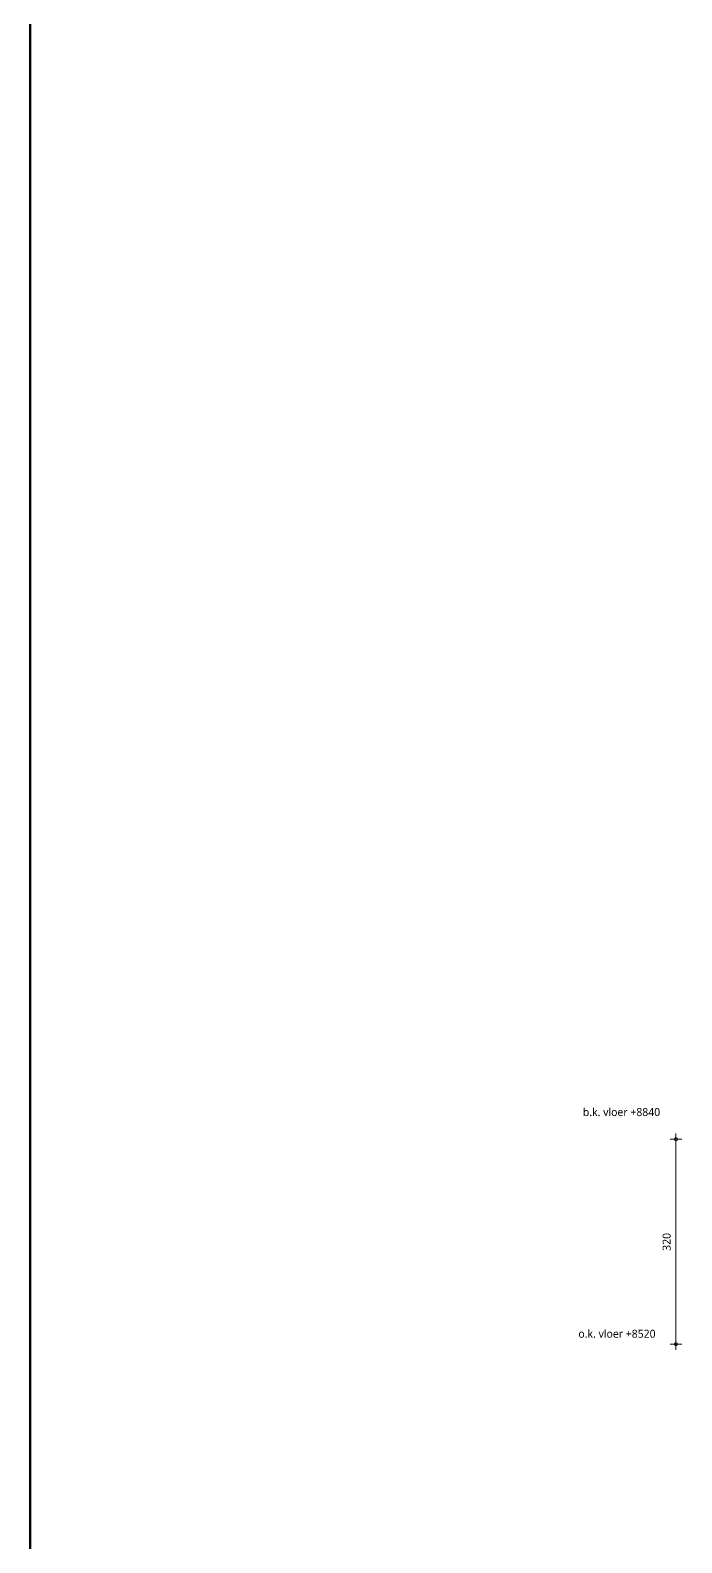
# Model space of a CAD drawing. Header units: millimetres. Extents: x -435 to 27166, y -19117 to 26500.
# Drawn here: x 5765 to 6783, y 397 to 2759 of the extents above; entities that cross this region are included whole.
import ezdxf

# ---------------------------------------------------------------- set-up
doc = ezdxf.new("R2010")
doc.units = ezdxf.units.MM
for name, color, linetype, lineweight in [('A-ANNO-DIMS', 211, 'Continuous', 13), ('A-ANNO-DIMS-5', 211, 'Continuous', 13), ('A-DETL', 90, 'Continuous', 13), ('G-ANNO-TEXT', 231, 'Continuous', 13)]:
    doc.layers.add(name, color=color, linetype=linetype, lineweight=lineweight)
doc.styles.add('Segoe UI_3', font='segoeui.ttf', dxfattribs={"height": 12.5})
doc.dimstyles.new('2_5_mm_4', dxfattribs={"dimscale": 304.8, "dimtxt": 13.092049, "dimasz": 0.016404, "dimexe": 0.029528, "dimexo": 0.0625, "dimgap": 0.014764, "dimtad": 1, "dimdec": 0, "dimzin": 0, "dimdsep": 46, "dimtxsty": 'Segoe UI_3', "dimblk1": 'DOTBLANK', "dimblk2": 'DOTBLANK', "dimsah": 1, "dimcen": 0.09, "dimdle": 0.029528, "dimazin": 0, "dimtfac": 1, "dimtdec": 4, "dimtix": 1, "dimtmove": 0, "dimatfit": 3, "dimfxl": 0.029528, "dimfxlon": 1, "dimtvp": 1, "dimtfill": 1, "dimtolj": 1, "dimtzin": 0, "dimarcsym": 2})

# ---------------------------------------------------------------- blocks, each defined once
blk = doc.blocks.new('DIMBLOCK506-Details Appartement')
at = {"layer": 'A-ANNO-DIMS-5'}
for p, q in [((6773.6, 1027.2), (6764.6, 1027.2)), ((6773.6, 1036.2), (6773.6, 698.2)), ((6773.6, 1027.2), (6782.6, 1027.2)), ((6773.6, 707.2), (6764.6, 707.2)), ((6773.6, 707.2), (6782.6, 707.2))]:
    blk.add_line(p, q, dxfattribs=at)
for centre in [(6773.6, 1027.2), (6773.6, 707.2)]:
    blk.add_circle(centre, 2.5, dxfattribs=at)
at = {"layer": 'A-ANNO-DIMS-5', "color": 0, "insert": (6752.8, 852.9), "char_height": 12.5, "width": 34.277, "attachment_point": 1, "rotation": 90, "line_spacing_factor": 1.142579, "style": 'Segoe UI_3', "bg_fill": 3, "box_fill_scale": 1.25, "bg_fill_color": 9, "bg_fill_true_color": 13158600, "bg_fill_transparency": 0}
blk.add_mtext('320', dxfattribs=at)
blk = doc.blocks.new('_DotBlank')
at = {"color": 0, "linetype": 'ByBlock', "lineweight": -2}
blk.add_line((-0.5, 0), (-1, 0), dxfattribs=at)
blk.add_circle((0, 0), 0.5, dxfattribs=at)

msp = doc.modelspace()

# ---------------------------------------------------------------- linework, layer by layer
at = {"layer": 'A-DETL', "lineweight": 50}
msp.add_line((5765.5, 23367.5), (5765.5, -19116.8), dxfattribs=at)

# ---------------------------------------------------------------- texts
at = {"layer": 'G-ANNO-TEXT', "color": 7, "char_height": 12.5, "width": 150.717, "attachment_point": 1, "style": 'Segoe UI_3'}
for s, insert in [('b.k. vloer +8840', (6628.3, 1075.9)), ('o.k. vloer +8520', (6621.3, 729.7))]:
    msp.add_mtext(s, dxfattribs=dict(at, insert=insert))

# ---------------------------------------------------------------- next in the draw order: dimensions: what is measured, and where the dimension line sits
at = {"layer": 'A-ANNO-DIMS'}
dim = msp.add_linear_dim(base=(6773.6, 707.2), p1=(6782.6, 1027.2), p2=(6782.6, 707.2), angle=90, dimstyle='2_5_mm_4', override={"dimpost": '<>', "dimfxl": 320}, dxfattribs=at)
dim.commit()
dim.dimension.update_dxf_attribs({"geometry": 'DIMBLOCK506-Details Appartement', "text_midpoint": (6762.7, 867.2)})

doc.saveas('drawing.dxf')
